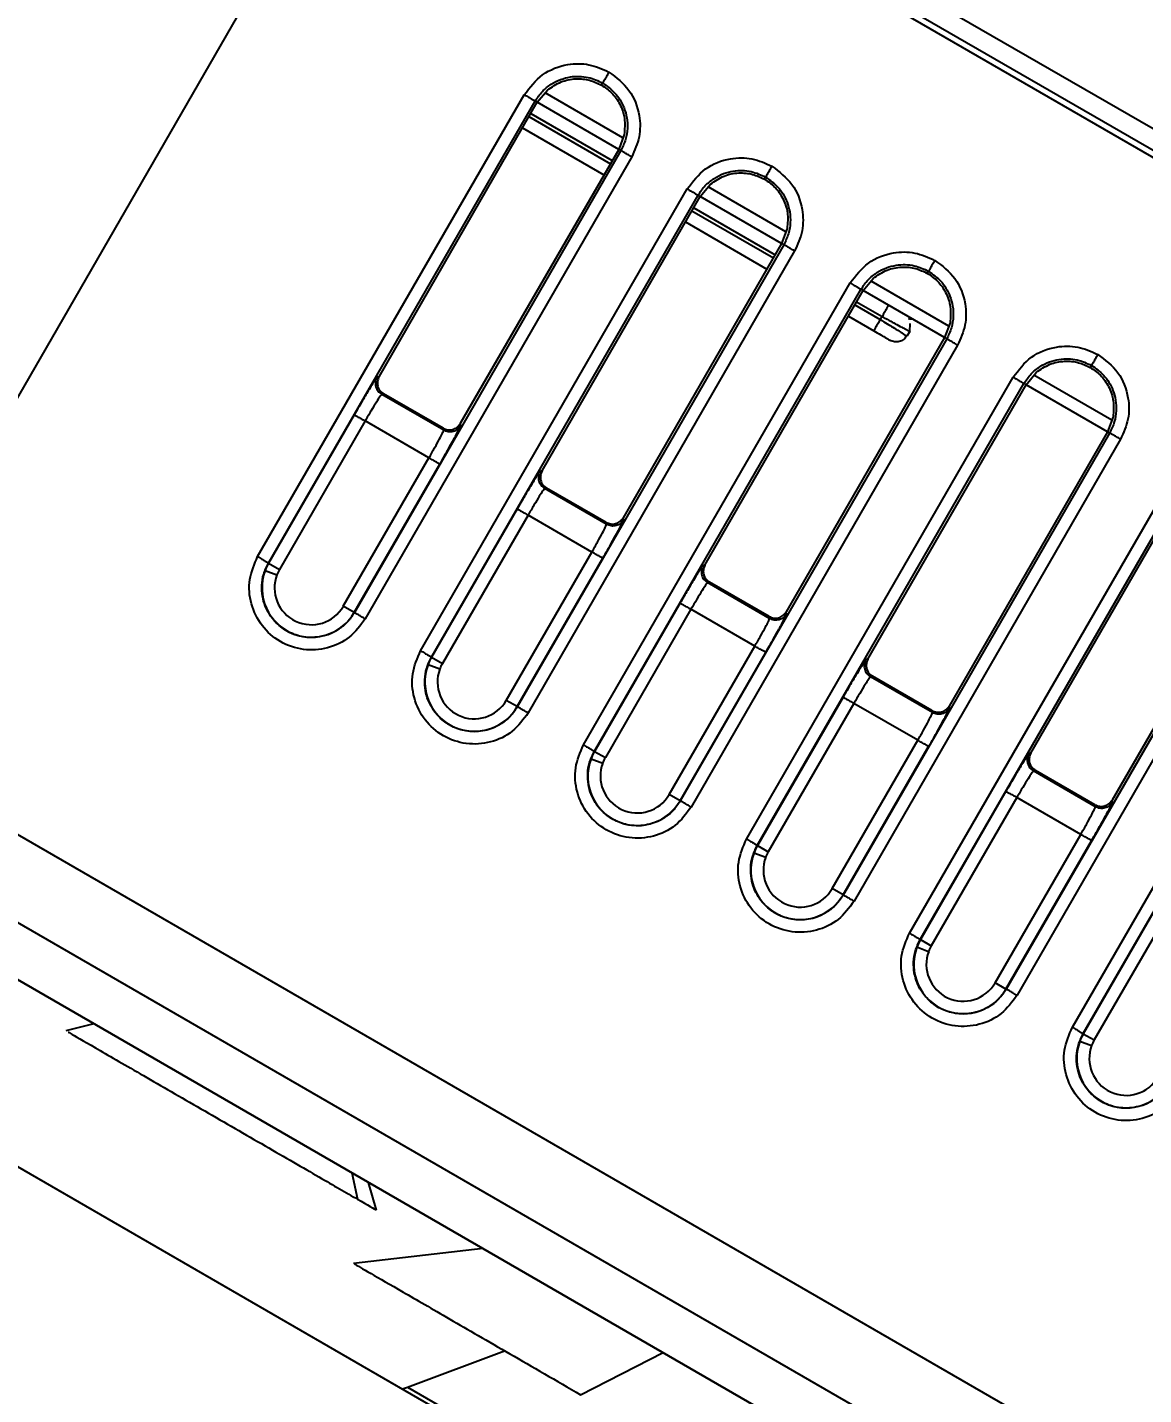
# Model space of a CAD drawing. Header units: millimetres. Extents: x 3916 to 10869, y 6515 to 11511.
# Drawn here: x 7013.88 to 7031.68, y 8816.11 to 8837.9 of the extents above; entities that cross this region are included whole.
import ezdxf

# ---------------------------------------------------------------- set-up
doc = ezdxf.new("R2010")
doc.units = ezdxf.units.MM
doc.header["$LTSCALE"] = 50
doc.header["$PDSIZE"] = -1
doc.linetypes.add('CENTERX2', pattern=[20.32, 12.7, -2.54, 2.54, -2.54])
doc.layers.add('CENTER_LINE', color=1, linetype='CENTERX2')
doc.layers.add('dim', color=4, linetype='Continuous', lineweight=18)
doc.styles.add('SLDTEXTSTYLE0', font='GULIM.TTC')
doc.dimstyles.new('ISO-25', dxfattribs={"dimtxt": 2.5, "dimasz": 2.5, "dimexe": 1.25, "dimexo": 0.625, "dimtad": 1, "dimtxsty": 'SLDTEXTSTYLE0', "dimcen": 2.5, "dimadec": 0, "dimazin": 0, "dimtfac": 1, "dimtmove": 0, "dimatfit": 3, "dimfxl": 0, "dimarcsym": 0})

# ---------------------------------------------------------------- blocks, each defined once
blk = doc.blocks.new('*D25')
at = {"layer": 'Defpoints', "color": 0}
for p in [(7076.309, 10374.327), (7037.279, 8872.803), (6982.133, 8777.288), (6894.787, 8441.677), (7076.309, 7240.741)]:
    blk.add_point(p, dxfattribs=at)
at = {"layer": 'dim', "color": 0, "lineweight": -2, "ltscale": 2}
blk.add_line((6975.883, 8766.463), (6798.441, 8459.124), dxfattribs=at)
blk.add_arc((7076.309, 8940.406), 530.736, 245.39976, 264.60024, dxfattribs=at)
at = {"layer": 'dim', "color": 0}
for points in [[(6859.194, 8465.247), (6851.55, 8450.437), (6810.941, 8480.775)], [(7025.972, 8403.701), (7026.757, 8420.349), (7076.309, 8409.669)]]:
    blk.add_solid(points, dxfattribs=at)
at = {"layer": 'dim', "color": 0, "insert": (6949.006, 8465.304), "char_height": 50, "attachment_point": 5, "rotation": 345, "style": 'SLDTEXTSTYLE0'}
blk.add_mtext('30%%d', dxfattribs=at)
blk = doc.blocks.new('*D27')
at = {"layer": 'Defpoints', "color": 0}
for p in [(6767.678, 9545.787), (7076.309, 9545.787), (7009.706, 8825.045)]:
    blk.add_point(p, dxfattribs=at)
at = {"layer": 'dim', "color": 0, "lineweight": -2, "ltscale": 2}
for p, q in [((7063.809, 9545.787), (6742.678, 9545.787)), ((6767.678, 8875.045), (6767.678, 9495.787)), ((6997.206, 8825.045), (6742.678, 8825.045))]:
    blk.add_line(p, q, dxfattribs=at)
at = {"layer": 'dim', "color": 0}
for points in [[(6776.012, 9495.787), (6759.345, 9495.787), (6767.678, 9545.787)], [(6759.345, 8875.045), (6776.012, 8875.045), (6767.678, 8825.045)]]:
    blk.add_solid(points, dxfattribs=at)
at = {"layer": 'dim', "color": 0, "insert": (6725.428, 9185.416), "char_height": 50, "attachment_point": 5, "rotation": 90, "style": 'SLDTEXTSTYLE0'}
blk.add_mtext('720,74', dxfattribs=at)
blk = doc.blocks.new('_Oblique')
at = {"color": 0, "linetype": 'ByBlock', "lineweight": -2}
blk.add_line((-0.5, -0.5), (0.5, 0.5), dxfattribs=at)
blk = doc.blocks.new('*D30')
at = {"layer": 'Defpoints', "color": 0}
for p in [(7009.706, 8825.045), (7076.309, 8670.617), (7009.706, 8645.617)]:
    blk.add_point(p, dxfattribs=at)
at = {"layer": 'dim', "color": 0, "lineweight": -2, "ltscale": 2}
for p, q in [((7009.706, 8812.545), (7009.706, 8620.617)), ((7076.309, 8658.117), (7076.309, 8620.617)), ((7009.706, 8645.617), (6743.86, 8645.617)), ((7076.309, 8645.617), (7009.706, 8645.617)), ((7059.706, 8645.617), (7109.706, 8645.617))]:
    blk.add_line(p, q, dxfattribs=at)
at = {"layer": 'dim', "color": 0, "lineweight": -2, "xscale": 50, "yscale": 50, "zscale": 50, "rotation": 180}
blk.add_blockref('_Oblique', (7009.706, 8645.617), dxfattribs=at)
at = {"layer": 'dim', "color": 0, "lineweight": -2, "xscale": 50, "yscale": 50, "zscale": 50}
blk.add_blockref('_Oblique', (7076.309, 8645.617), dxfattribs=at)
at = {"layer": 'dim', "color": 0, "insert": (6821.91, 8687.867), "char_height": 50, "attachment_point": 5, "style": 'SLDTEXTSTYLE0'}
blk.add_mtext('66,6', dxfattribs=at)
blk = doc.blocks.new('*D38')
at = {"layer": 'Defpoints', "color": 0}
for p in [(6978.468, 10706.054), (7076.309, 10374.327), (6982.133, 10314.286), (7037.279, 10218.771), (7076.309, 7240.741)]:
    blk.add_point(p, dxfattribs=at)
at = {"layer": 'dim', "color": 0, "lineweight": -2, "ltscale": 2}
for p, q in [((7076.309, 10386.827), (7076.309, 10739.614)), ((6975.883, 10325.111), (6782.087, 10660.777))]:
    blk.add_line(p, q, dxfattribs=at)
blk.add_arc((7076.309, 10151.168), 563.445, 95.08608, 114.91392, dxfattribs=at)
at = {"layer": 'dim', "color": 0}
for points in [[(7026.728, 10704.07), (7025.989, 10720.72), (7076.309, 10714.614)], [(6835.112, 10669.575), (6842.797, 10654.786), (6794.587, 10639.126)]]:
    blk.add_solid(points, dxfattribs=at)
at = {"layer": 'dim', "color": 0, "insert": (6920.417, 10732.965), "char_height": 50, "attachment_point": 5, "rotation": 15, "style": 'SLDTEXTSTYLE0'}
blk.add_mtext('30%%d', dxfattribs=at)

msp = doc.modelspace()

# ---------------------------------------------------------------- linework, layer by layer
at = {"color": 7, "linetype": 'Continuous', "lineweight": 25}
for p, q in [((6991.634, 8859.497), (7047.687, 8827.135)), ((7038.287, 8810.853), (6982.234, 8843.216)), ((7037.68, 8809.802), (6981.627, 8842.165)), ((7021.655, 8841.703), (7047.488, 8826.789)), ((7021.708, 8841.787), (7047.537, 8826.875)), ((7037.287, 8809.121), (6981.234, 8841.484)), ((7022.008, 8836.707), (7022.17, 8836.902)), ((7023.032, 8836.981), (7023.052, 8837.015)), ((7017.55, 8829.467), (7021.802, 8836.828)), ((7017.723, 8829.366), (7021.974, 8836.726)), ((7019.486, 8832.334), (7022.008, 8836.707)), ((7022.008, 8836.707), (7021.974, 8836.726)), ((7023.307, 8835.957), (7022.008, 8836.707)), ((7023.375, 8836.142), (7022.134, 8836.859)), ((7021.876, 8836.479), (7023.175, 8835.729)), ((7021.904, 8836.527), (7023.203, 8835.778)), ((7021.773, 8836.3), (7023.072, 8835.55)), ((7023.395, 8836.195), (7023.307, 8835.957)), ((7023.34, 8835.937), (7019.092, 8828.575)), ((7023.514, 8835.839), (7019.266, 8828.477)), ((7023.307, 8835.957), (7020.781, 8831.587)), ((7023.34, 8835.937), (7023.307, 8835.957)), ((7024.606, 8835.207), (7024.768, 8835.402)), ((7025.63, 8835.481), (7025.65, 8835.515)), ((7020.148, 8827.967), (7024.4, 8835.328)), ((7020.321, 8827.866), (7024.572, 8835.226)), ((7022.084, 8830.834), (7024.606, 8835.207)), ((7024.606, 8835.207), (7024.572, 8835.226)), ((7025.905, 8834.457), (7024.606, 8835.207)), ((7025.973, 8834.642), (7024.732, 8835.359)), ((7024.475, 8834.979), (7025.773, 8834.229)), ((7024.503, 8835.027), (7025.801, 8834.278)), ((7024.371, 8834.8), (7025.67, 8834.05)), ((7025.993, 8834.695), (7025.905, 8834.457)), ((7025.938, 8834.437), (7021.69, 8827.075)), ((7026.112, 8834.339), (7021.864, 8826.977)), ((7025.905, 8834.457), (7023.379, 8830.087)), ((7025.938, 8834.437), (7025.905, 8834.457)), ((7027.204, 8833.707), (7027.366, 8833.902)), ((7028.571, 8833.142), (7027.33, 8833.859)), ((7028.229, 8833.981), (7028.248, 8834.015)), ((7022.746, 8826.467), (7026.998, 8833.828)), ((7022.919, 8826.366), (7027.17, 8833.726)), ((7024.682, 8829.334), (7027.204, 8833.707)), ((7027.204, 8833.707), (7027.17, 8833.726)), ((7028.503, 8832.957), (7027.204, 8833.707)), ((7027.073, 8833.479), (7027.477, 8833.246)), ((7027.101, 8833.527), (7027.507, 8833.293)), ((7026.969, 8833.3), (7027.373, 8833.066)), ((7027.507, 8833.293), (7027.477, 8833.246)), ((7028.591, 8833.195), (7028.503, 8832.957)), ((7027.876, 8832.948), (7027.894, 8832.986)), ((7027.888, 8832.99), (7027.902, 8832.98)), ((7027.951, 8833.056), (7027.902, 8832.98)), ((7027.951, 8833.056), (7027.956, 8833.182)), ((7028.537, 8832.937), (7024.288, 8825.575)), ((7028.711, 8832.839), (7024.462, 8825.477)), ((7028.503, 8832.957), (7025.977, 8828.587)), ((7028.537, 8832.937), (7028.503, 8832.957)), ((7019.486, 8832.334), (7019.455, 8832.326)), ((7025.344, 8824.967), (7029.596, 8832.328)), ((7029.802, 8832.207), (7029.964, 8832.402)), ((7031.169, 8831.642), (7029.928, 8832.359)), ((7030.827, 8832.481), (7030.846, 8832.515)), ((7025.517, 8824.866), (7029.768, 8832.226)), ((7027.28, 8827.834), (7029.802, 8832.207)), ((7029.802, 8832.207), (7029.768, 8832.226)), ((7031.101, 8831.457), (7029.802, 8832.207)), ((7019.559, 8832.061), (7019.529, 8832.053)), ((7020.516, 8831.483), (7019.529, 8832.053)), ((7020.508, 8831.514), (7019.559, 8832.061)), ((7019.09, 8831.729), (7017.725, 8829.364)), ((7031.189, 8831.695), (7031.101, 8831.457)), ((7019.263, 8831.629), (7017.898, 8829.265)), ((7020.282, 8831.041), (7019.263, 8831.629)), ((7020.516, 8831.483), (7020.508, 8831.514)), ((7020.789, 8831.556), (7020.781, 8831.587)), ((7031.101, 8831.457), (7028.575, 8827.087)), ((7031.135, 8831.437), (7031.101, 8831.457)), ((7031.135, 8831.437), (7026.886, 8824.075)), ((7031.309, 8831.339), (7027.06, 8823.977)), ((7018.916, 8828.677), (7020.282, 8831.041)), ((7019.09, 8828.577), (7020.455, 8830.941)), ((7022.084, 8830.834), (7022.054, 8830.826)), ((7027.943, 8823.467), (7032.194, 8830.828)), ((7028.115, 8823.366), (7032.366, 8830.726)), ((7029.878, 8826.334), (7032.4, 8830.707)), ((7022.157, 8830.561), (7022.127, 8830.553)), ((7023.114, 8829.983), (7022.127, 8830.553)), ((7023.106, 8830.014), (7022.157, 8830.561)), ((7021.688, 8830.229), (7020.323, 8827.864)), ((7021.861, 8830.129), (7020.496, 8827.765)), ((7022.88, 8829.541), (7021.861, 8830.129)), ((7023.114, 8829.983), (7023.106, 8830.014)), ((7023.387, 8830.056), (7023.379, 8830.087)), ((7033.733, 8829.937), (7029.484, 8822.575)), ((7033.699, 8829.957), (7031.173, 8825.587)), ((7033.907, 8829.839), (7029.658, 8822.477)), ((7021.515, 8827.177), (7022.88, 8829.541)), ((7017.725, 8829.364), (7017.723, 8829.366)), ((7017.725, 8829.364), (7017.898, 8829.265)), ((7021.688, 8827.077), (7023.053, 8829.441)), ((7024.682, 8829.334), (7024.652, 8829.326)), ((7030.541, 8821.967), (7034.792, 8829.328)), ((7017.67, 8829.248), (7017.857, 8829.177)), ((7024.756, 8829.061), (7024.725, 8829.053)), ((7025.712, 8828.483), (7024.725, 8829.053)), ((7025.704, 8828.514), (7024.756, 8829.061)), ((7030.713, 8821.866), (7034.965, 8829.226)), ((7019.09, 8828.577), (7018.916, 8828.677)), ((7024.286, 8828.729), (7022.921, 8826.364)), ((7024.459, 8828.629), (7023.094, 8826.265)), ((7025.478, 8828.041), (7024.459, 8828.629)), ((7019.09, 8828.577), (7019.092, 8828.575)), ((7025.712, 8828.483), (7025.704, 8828.514)), ((7025.985, 8828.556), (7025.977, 8828.587)), ((7024.113, 8825.677), (7025.478, 8828.041)), ((7020.268, 8827.748), (7020.455, 8827.677)), ((7020.323, 8827.864), (7020.321, 8827.866)), ((7020.323, 8827.864), (7020.496, 8827.765)), ((7024.286, 8825.577), (7025.651, 8827.941)), ((7027.28, 8827.834), (7027.25, 8827.826)), ((7027.354, 8827.561), (7027.323, 8827.553)), ((7028.31, 8826.983), (7027.323, 8827.553)), ((7028.302, 8827.014), (7027.354, 8827.561)), ((7021.688, 8827.077), (7021.515, 8827.177)), ((7026.884, 8827.229), (7025.519, 8824.864)), ((7027.057, 8827.129), (7025.692, 8824.765)), ((7028.076, 8826.541), (7027.057, 8827.129)), ((7021.688, 8827.077), (7021.69, 8827.075)), ((7028.31, 8826.983), (7028.302, 8827.014)), ((7028.583, 8827.056), (7028.575, 8827.087)), ((7026.711, 8824.177), (7028.076, 8826.541)), ((7026.884, 8824.077), (7028.249, 8826.441)), ((7022.866, 8826.248), (7023.053, 8826.177)), ((7022.921, 8826.364), (7022.919, 8826.366)), ((7022.921, 8826.364), (7023.094, 8826.265)), ((7029.878, 8826.334), (7029.848, 8826.326)), ((7029.952, 8826.061), (7029.921, 8826.053)), ((7030.908, 8825.483), (7029.921, 8826.053)), ((7030.9, 8825.514), (7029.952, 8826.061)), ((7024.286, 8825.577), (7024.113, 8825.677)), ((7024.286, 8825.577), (7024.288, 8825.575)), ((7029.482, 8825.729), (7028.117, 8823.364)), ((7029.656, 8825.629), (7028.29, 8823.265)), ((7030.674, 8825.041), (7029.656, 8825.629)), ((7031.181, 8825.556), (7031.173, 8825.587)), ((7030.908, 8825.483), (7030.9, 8825.514)), ((7029.309, 8822.677), (7030.674, 8825.041)), ((7029.482, 8822.577), (7030.847, 8824.941)), ((7025.464, 8824.748), (7025.651, 8824.677)), ((7025.519, 8824.864), (7025.517, 8824.866)), ((7025.519, 8824.864), (7025.692, 8824.765)), ((7026.884, 8824.077), (7026.711, 8824.177)), ((7026.884, 8824.077), (7026.886, 8824.075)), ((7032.08, 8824.229), (7030.715, 8821.864)), ((7032.254, 8824.129), (7030.889, 8821.765)), ((7028.062, 8823.248), (7028.249, 8823.177)), ((7028.117, 8823.364), (7028.115, 8823.366)), ((7028.117, 8823.364), (7028.29, 8823.265)), ((7029.482, 8822.577), (7029.309, 8822.677)), ((7029.482, 8822.577), (7029.484, 8822.575)), ((7014.94, 8822.023), (7014.493, 8821.912)), ((7030.715, 8821.864), (7030.713, 8821.866)), ((7030.715, 8821.864), (7030.889, 8821.765)), ((7030.66, 8821.748), (7030.847, 8821.677)), ((7019.052, 8819.649), (7019.144, 8819.227)), ((7019.447, 8819.052), (7019.32, 8819.494)), ((7021.144, 8818.441), (7019.076, 8818.206)), ((7019.937, 8816.234), (7021.488, 8816.813)), ((7022.7, 8816.113), (7024.014, 8816.785)), ((7019.857, 8816.204), (7019.937, 8816.234)), ((7019.937, 8816.234), (7030.861, 8809.927))]:
    msp.add_line(p, q, dxfattribs=at)
msp.add_line((6985.216, 8836.204), (7030.875, 8809.843))
for centre, radius, start, end in [((7018.407, 8828.971), 0.788, 150, 159.4177), ((7018.407, 8828.971), 0.788, 159.4177, 249.3434), ((7018.407, 8828.971), 0.588, 159.4177, 330), ((7018.407, 8828.971), 0.588, 150, 159.4177), ((7018.407, 8828.971), 0.788, 249.3434, 330), ((7021.005, 8827.471), 0.788, 159.4177, 249.3434), ((7021.005, 8827.471), 0.788, 150, 159.4177), ((7021.005, 8827.471), 0.588, 150, 159.4177), ((7021.005, 8827.471), 0.588, 159.4177, 330), ((7021.005, 8827.471), 0.788, 249.3434, 330), ((7023.603, 8825.971), 0.788, 159.4177, 249.3434), ((7023.603, 8825.971), 0.788, 150, 159.4177), ((7023.603, 8825.971), 0.588, 150, 159.4177), ((7023.603, 8825.971), 0.588, 159.4177, 330), ((7023.603, 8825.971), 0.788, 249.3434, 330), ((7026.202, 8824.471), 0.788, 159.4177, 249.3434), ((7026.202, 8824.471), 0.788, 150, 159.4177), ((7026.202, 8824.471), 0.588, 150, 159.4177), ((7026.202, 8824.471), 0.588, 159.4177, 330), ((7026.202, 8824.471), 0.788, 249.3434, 330), ((7028.8, 8822.971), 0.788, 159.4177, 249.3434), ((7028.8, 8822.971), 0.788, 150, 159.4177), ((7028.8, 8822.971), 0.588, 159.4177, 330), ((7028.8, 8822.971), 0.588, 150, 159.4177), ((7028.8, 8822.971), 0.788, 249.3434, 330), ((7031.398, 8821.471), 0.788, 150, 159.4177), ((7031.398, 8821.471), 0.788, 159.4177, 249.3434), ((7031.398, 8821.471), 0.588, 159.4177, 330), ((7031.398, 8821.471), 0.588, 150, 159.4177), ((7031.398, 8821.471), 0.788, 249.3434, 330)]:
    msp.add_arc(centre, radius, start, end, dxfattribs=at)
for points, knots in [([(7021.802, 8836.828), (7021.891, 8836.944), (7022.068, 8837.176), (7022.46, 8837.325), (7022.839, 8837.33), (7023.048, 8837.236), (7023.152, 8837.189)], [0, 0, 0, 0, 0.279632, 0.559248, 0.779623, 1, 1, 1, 1]), ([(7021.974, 8836.726), (7022.01, 8836.779), (7022.08, 8836.883), (7022.223, 8836.997), (7022.376, 8837.075), (7022.576, 8837.127), (7022.814, 8837.124), (7022.977, 8837.049), (7023.052, 8837.015)], [0, 0, 0, 0, 0.15501, 0.30151, 0.439495, 0.568963, 0.801355, 1, 1, 1, 1]), ([(7023.152, 8837.189), (7023.138, 8837.164), (7023.109, 8837.114), (7023.076, 8837.057), (7023.056, 8837.022), (7023.053, 8837.017), (7023.052, 8837.015)], [0, 0, 0, 0, 0.279615, 0.559262, 0.77963, 1, 1, 1, 1]), ([(7023.152, 8837.189), (7023.269, 8837.101), (7023.501, 8836.923), (7023.65, 8836.532), (7023.655, 8836.152), (7023.561, 8835.943), (7023.514, 8835.839)], [0, 0, 0, 0, 0.279628, 0.559243, 0.779619, 1, 1, 1, 1]), ([(7022.17, 8836.902), (7022.24, 8836.951), (7022.377, 8837.046), (7022.617, 8837.091), (7022.841, 8837.072), (7022.97, 8837.011), (7023.032, 8836.981)], [0, 0, 0, 0, 0.277723, 0.536992, 0.777764, 1, 1, 1, 1]), ([(7023.032, 8836.981), (7023.089, 8836.943), (7023.207, 8836.862), (7023.335, 8836.677), (7023.416, 8836.446), (7023.402, 8836.28), (7023.395, 8836.195)], [0, 0, 0, 0, 0.222236, 0.463008, 0.722277, 1, 1, 1, 1]), ([(7023.052, 8837.015), (7023.119, 8836.967), (7023.265, 8836.864), (7023.386, 8836.659), (7023.442, 8836.46), (7023.451, 8836.288), (7023.423, 8836.107), (7023.368, 8835.995), (7023.34, 8835.937)], [0, 0, 0, 0, 0.198645, 0.431036, 0.560504, 0.69849, 0.84499, 1, 1, 1, 1]), ([(7024.4, 8835.328), (7024.489, 8835.444), (7024.666, 8835.676), (7025.058, 8835.825), (7025.437, 8835.83), (7025.646, 8835.736), (7025.75, 8835.689)], [0, 0, 0, 0, 0.2796323, 0.5592477, 0.7796225, 1, 1, 1, 1]), ([(7024.572, 8835.226), (7024.608, 8835.279), (7024.678, 8835.383), (7024.821, 8835.497), (7024.974, 8835.575), (7025.174, 8835.627), (7025.413, 8835.624), (7025.575, 8835.549), (7025.65, 8835.515)], [0, 0, 0, 0, 0.15501, 0.30151, 0.439495, 0.568963, 0.801355, 1, 1, 1, 1]), ([(7024.768, 8835.402), (7024.839, 8835.451), (7024.975, 8835.546), (7025.215, 8835.591), (7025.439, 8835.572), (7025.569, 8835.511), (7025.63, 8835.481)], [0, 0, 0, 0, 0.277723, 0.536992, 0.777764, 1, 1, 1, 1]), ([(7025.75, 8835.689), (7025.736, 8835.664), (7025.707, 8835.614), (7025.674, 8835.557), (7025.654, 8835.522), (7025.651, 8835.517), (7025.65, 8835.515)], [0, 0, 0, 0, 0.279615, 0.559262, 0.77963, 1, 1, 1, 1]), ([(7025.75, 8835.689), (7025.867, 8835.601), (7026.099, 8835.423), (7026.248, 8835.032), (7026.254, 8834.652), (7026.16, 8834.443), (7026.112, 8834.339)], [0, 0, 0, 0, 0.279628, 0.559243, 0.779619, 1, 1, 1, 1]), ([(7025.63, 8835.481), (7025.687, 8835.443), (7025.805, 8835.362), (7025.934, 8835.177), (7026.014, 8834.946), (7026, 8834.78), (7025.993, 8834.695)], [0, 0, 0, 0, 0.222236, 0.463008, 0.722277, 1, 1, 1, 1]), ([(7025.65, 8835.515), (7025.717, 8835.467), (7025.863, 8835.364), (7025.984, 8835.159), (7026.04, 8834.96), (7026.049, 8834.788), (7026.021, 8834.607), (7025.967, 8834.495), (7025.938, 8834.437)], [0, 0, 0, 0, 0.198645, 0.431036, 0.560504, 0.69849, 0.84499, 1, 1, 1, 1]), ([(7026.998, 8833.828), (7027.087, 8833.944), (7027.264, 8834.176), (7027.656, 8834.325), (7028.035, 8834.33), (7028.244, 8834.236), (7028.349, 8834.189)], [0, 0, 0, 0, 0.279633, 0.559248, 0.779623, 1, 1, 1, 1]), ([(7027.17, 8833.726), (7027.206, 8833.779), (7027.276, 8833.883), (7027.419, 8833.997), (7027.572, 8834.075), (7027.772, 8834.127), (7028.011, 8834.124), (7028.173, 8834.049), (7028.248, 8834.015)], [0, 0, 0, 0, 0.15501, 0.30151, 0.439496, 0.568963, 0.801355, 1, 1, 1, 1]), ([(7027.366, 8833.902), (7027.437, 8833.951), (7027.573, 8834.046), (7027.813, 8834.091), (7028.038, 8834.072), (7028.167, 8834.011), (7028.229, 8833.981)], [0, 0, 0, 0, 0.277723, 0.536992, 0.777764, 1, 1, 1, 1]), ([(7028.349, 8834.189), (7028.334, 8834.164), (7028.305, 8834.114), (7028.272, 8834.057), (7028.252, 8834.022), (7028.249, 8834.017), (7028.248, 8834.015)], [0, 0, 0, 0, 0.279615, 0.559262, 0.77963, 1, 1, 1, 1]), ([(7028.349, 8834.189), (7028.465, 8834.101), (7028.697, 8833.923), (7028.847, 8833.532), (7028.852, 8833.152), (7028.758, 8832.943), (7028.711, 8832.839)], [0, 0, 0, 0, 0.2796281, 0.5592426, 0.779619, 1, 1, 1, 1]), ([(7028.229, 8833.981), (7028.285, 8833.943), (7028.403, 8833.862), (7028.532, 8833.677), (7028.612, 8833.446), (7028.598, 8833.28), (7028.591, 8833.195)], [0, 0, 0, 0, 0.222236, 0.4630079, 0.7222771, 1, 1, 1, 1]), ([(7028.248, 8834.015), (7028.315, 8833.967), (7028.461, 8833.864), (7028.583, 8833.659), (7028.638, 8833.46), (7028.647, 8833.288), (7028.619, 8833.107), (7028.565, 8832.995), (7028.537, 8832.937)], [0, 0, 0, 0, 0.1986445, 0.4310362, 0.5605039, 0.6984897, 0.8449898, 1, 1, 1, 1]), ([(7027.477, 8833.246), (7027.514, 8833.223), (7027.585, 8833.18), (7027.689, 8833.116), (7027.776, 8833.062), (7027.839, 8833.023), (7027.88, 8832.996), (7027.886, 8832.992), (7027.888, 8832.99)], [0, 0, 0, 0, 0.18947, 0.354818, 0.566897, 0.729926, 0.87888, 1, 1, 1, 1]), ([(7027.507, 8833.293), (7027.522, 8833.285), (7027.56, 8833.264), (7027.631, 8833.225), (7027.726, 8833.174), (7027.816, 8833.125), (7027.883, 8833.09), (7027.937, 8833.062), (7027.946, 8833.059), (7027.951, 8833.056)], [0, 0, 0, 0, 0.0623, 0.166544, 0.312619, 0.500368, 0.644199, 0.775564, 1, 1, 1, 1]), ([(7027.991, 8833.253), (7027.985, 8833.252), (7027.965, 8833.25), (7027.944, 8833.254), (7027.929, 8833.257)], [0, 0, 0, 0, 0.286964, 1, 1, 1, 1]), ([(7027.373, 8833.066), (7027.412, 8833.044), (7027.488, 8833), (7027.574, 8832.951), (7027.625, 8832.921), (7027.631, 8832.918), (7027.634, 8832.916)], [0, 0, 0, 0, 0.279647, 0.559346, 0.779711, 1, 1, 1, 1]), ([(7027.874, 8832.951), (7027.866, 8832.942), (7027.842, 8832.914), (7027.781, 8832.891), (7027.704, 8832.885), (7027.657, 8832.906), (7027.634, 8832.916)], [0, 0, 0, 0, 0.133455, 0.422303, 0.711152, 1, 1, 1, 1]), ([(7029.596, 8832.328), (7029.685, 8832.444), (7029.862, 8832.676), (7030.254, 8832.825), (7030.633, 8832.83), (7030.842, 8832.736), (7030.947, 8832.689)], [0, 0, 0, 0, 0.279633, 0.559248, 0.779623, 1, 1, 1, 1]), ([(7029.768, 8832.226), (7029.804, 8832.279), (7029.874, 8832.383), (7030.017, 8832.497), (7030.17, 8832.575), (7030.37, 8832.627), (7030.609, 8832.624), (7030.771, 8832.549), (7030.846, 8832.515)], [0, 0, 0, 0, 0.15501, 0.30151, 0.439496, 0.568963, 0.801355, 1, 1, 1, 1]), ([(7029.964, 8832.402), (7030.035, 8832.451), (7030.171, 8832.546), (7030.411, 8832.591), (7030.636, 8832.572), (7030.765, 8832.511), (7030.827, 8832.481)], [0, 0, 0, 0, 0.277723, 0.536992, 0.777764, 1, 1, 1, 1]), ([(7030.947, 8832.689), (7030.932, 8832.664), (7030.903, 8832.614), (7030.87, 8832.557), (7030.85, 8832.522), (7030.847, 8832.517), (7030.846, 8832.515)], [0, 0, 0, 0, 0.279615, 0.559262, 0.77963, 1, 1, 1, 1]), ([(7030.947, 8832.689), (7031.063, 8832.601), (7031.296, 8832.423), (7031.445, 8832.032), (7031.45, 8831.652), (7031.356, 8831.443), (7031.309, 8831.339)], [0, 0, 0, 0, 0.279628, 0.559243, 0.779619, 1, 1, 1, 1]), ([(7019.455, 8832.326), (7019.445, 8832.314), (7019.425, 8832.29), (7019.327, 8832.13), (7019.21, 8831.935), (7019.13, 8831.797), (7019.09, 8831.729)], [0, 0, 0, 0, 0.280479, 0.559642, 0.779739, 1, 1, 1, 1]), ([(7019.486, 8832.334), (7019.476, 8832.31), (7019.455, 8832.261), (7019.462, 8832.181), (7019.496, 8832.108), (7019.538, 8832.077), (7019.559, 8832.061)], [0, 0, 0, 0, 0.250995, 0.500158, 0.751744, 1, 1, 1, 1]), ([(7030.827, 8832.481), (7030.883, 8832.443), (7031.001, 8832.362), (7031.13, 8832.177), (7031.21, 8831.946), (7031.196, 8831.78), (7031.189, 8831.695)], [0, 0, 0, 0, 0.222236, 0.4630079, 0.7222771, 1, 1, 1, 1]), ([(7030.846, 8832.515), (7030.913, 8832.467), (7031.059, 8832.364), (7031.181, 8832.159), (7031.236, 8831.96), (7031.245, 8831.788), (7031.217, 8831.607), (7031.163, 8831.495), (7031.135, 8831.437)], [0, 0, 0, 0, 0.198645, 0.431036, 0.560504, 0.69849, 0.84499, 1, 1, 1, 1]), ([(7019.529, 8832.053), (7019.526, 8832.05), (7019.52, 8832.046), (7019.492, 8832.007), (7019.442, 8831.929), (7019.36, 8831.794), (7019.295, 8831.683), (7019.263, 8831.629)], [0, 0, 0, 0, 0.152536, 0.286985, 0.500797, 0.757323, 1, 1, 1, 1]), ([(7020.282, 8831.041), (7020.313, 8831.095), (7020.376, 8831.207), (7020.452, 8831.346), (7020.494, 8831.428), (7020.514, 8831.472), (7020.515, 8831.479), (7020.516, 8831.483)], [0, 0, 0, 0, 0.242656, 0.499203, 0.712981, 0.847438, 1, 1, 1, 1]), ([(7020.455, 8830.941), (7020.505, 8831.029), (7020.605, 8831.204), (7020.715, 8831.404), (7020.779, 8831.527), (7020.786, 8831.546), (7020.789, 8831.556)], [0, 0, 0, 0, 0.280483, 0.559648, 0.779743, 1, 1, 1, 1]), ([(7020.508, 8831.514), (7020.532, 8831.503), (7020.58, 8831.482), (7020.66, 8831.489), (7020.734, 8831.523), (7020.765, 8831.565), (7020.781, 8831.587)], [0, 0, 0, 0, 0.248257, 0.499844, 0.749006, 1, 1, 1, 1]), ([(7022.054, 8830.826), (7022.043, 8830.814), (7022.023, 8830.79), (7021.925, 8830.63), (7021.808, 8830.435), (7021.728, 8830.297), (7021.688, 8830.229)], [0, 0, 0, 0, 0.280479, 0.559642, 0.779739, 1, 1, 1, 1]), ([(7022.084, 8830.834), (7022.074, 8830.81), (7022.053, 8830.761), (7022.06, 8830.681), (7022.094, 8830.608), (7022.136, 8830.577), (7022.157, 8830.561)], [0, 0, 0, 0, 0.250995, 0.500158, 0.751744, 1, 1, 1, 1]), ([(7022.127, 8830.553), (7022.124, 8830.55), (7022.118, 8830.546), (7022.09, 8830.507), (7022.04, 8830.429), (7021.958, 8830.294), (7021.893, 8830.183), (7021.861, 8830.129)], [0, 0, 0, 0, 0.152536, 0.286985, 0.500797, 0.757323, 1, 1, 1, 1]), ([(7022.88, 8829.541), (7022.911, 8829.595), (7022.974, 8829.707), (7023.05, 8829.846), (7023.092, 8829.928), (7023.112, 8829.972), (7023.113, 8829.979), (7023.114, 8829.983)], [0, 0, 0, 0, 0.242656, 0.499203, 0.712981, 0.847438, 1, 1, 1, 1]), ([(7023.053, 8829.441), (7023.103, 8829.529), (7023.204, 8829.704), (7023.313, 8829.904), (7023.378, 8830.027), (7023.384, 8830.046), (7023.387, 8830.056)], [0, 0, 0, 0, 0.280483, 0.559648, 0.779743, 1, 1, 1, 1]), ([(7023.106, 8830.014), (7023.13, 8830.003), (7023.178, 8829.982), (7023.258, 8829.989), (7023.332, 8830.023), (7023.363, 8830.065), (7023.379, 8830.087)], [0, 0, 0, 0, 0.248257, 0.499844, 0.749006, 1, 1, 1, 1]), ([(7019.266, 8828.477), (7019.188, 8828.372), (7019.033, 8828.162), (7018.67, 8827.991), (7018.276, 8827.964), (7017.9, 8828.092), (7017.601, 8828.353), (7017.428, 8828.708), (7017.394, 8829.108), (7017.498, 8829.348), (7017.55, 8829.467)], [0, 0, 0, 0, 0.125054, 0.2500451, 0.3750387, 0.5000328, 0.625026, 0.7500177, 0.8750088, 1, 1, 1, 1]), ([(7019.092, 8828.575), (7019.056, 8828.522), (7018.987, 8828.419), (7018.844, 8828.304), (7018.692, 8828.227), (7018.493, 8828.174), (7018.259, 8828.178), (7018.013, 8828.27), (7017.805, 8828.434), (7017.678, 8828.638), (7017.621, 8828.839), (7017.611, 8829.012), (7017.639, 8829.195), (7017.694, 8829.308), (7017.723, 8829.366)], [0, 0, 0, 0, 0.077175, 0.150034, 0.218572, 0.282785, 0.397749, 0.495555, 0.596373, 0.71381, 0.779074, 0.84853, 0.922174, 1, 1, 1, 1]), ([(7024.652, 8829.326), (7024.642, 8829.314), (7024.621, 8829.29), (7024.523, 8829.13), (7024.406, 8828.935), (7024.326, 8828.797), (7024.286, 8828.729)], [0, 0, 0, 0, 0.280479, 0.559642, 0.779739, 1, 1, 1, 1]), ([(7024.682, 8829.334), (7024.672, 8829.31), (7024.651, 8829.261), (7024.658, 8829.181), (7024.692, 8829.108), (7024.734, 8829.077), (7024.756, 8829.061)], [0, 0, 0, 0, 0.250995, 0.500158, 0.751744, 1, 1, 1, 1]), ([(7024.725, 8829.053), (7024.722, 8829.05), (7024.716, 8829.046), (7024.688, 8829.007), (7024.638, 8828.929), (7024.556, 8828.794), (7024.491, 8828.683), (7024.459, 8828.629)], [0, 0, 0, 0, 0.1531174, 0.2877628, 0.5008178, 0.7570676, 1, 1, 1, 1]), ([(7025.478, 8828.041), (7025.509, 8828.095), (7025.573, 8828.207), (7025.648, 8828.345), (7025.69, 8828.428), (7025.71, 8828.472), (7025.712, 8828.479), (7025.712, 8828.483)], [0, 0, 0, 0, 0.2429135, 0.4991867, 0.7122062, 0.8468588, 1, 1, 1, 1]), ([(7025.651, 8827.941), (7025.701, 8828.029), (7025.802, 8828.204), (7025.912, 8828.404), (7025.976, 8828.527), (7025.982, 8828.546), (7025.985, 8828.556)], [0, 0, 0, 0, 0.280483, 0.559648, 0.779743, 1, 1, 1, 1]), ([(7025.704, 8828.514), (7025.728, 8828.503), (7025.776, 8828.482), (7025.857, 8828.489), (7025.93, 8828.523), (7025.961, 8828.565), (7025.977, 8828.587)], [0, 0, 0, 0, 0.248257, 0.499844, 0.749006, 1, 1, 1, 1]), ([(7021.864, 8826.977), (7021.786, 8826.872), (7021.631, 8826.662), (7021.268, 8826.491), (7020.874, 8826.464), (7020.498, 8826.592), (7020.199, 8826.853), (7020.026, 8827.208), (7019.992, 8827.608), (7020.096, 8827.848), (7020.148, 8827.967)], [0, 0, 0, 0, 0.125054, 0.250045, 0.375039, 0.500033, 0.625026, 0.750018, 0.875009, 1, 1, 1, 1]), ([(7021.69, 8827.075), (7021.654, 8827.022), (7021.585, 8826.919), (7021.442, 8826.804), (7021.29, 8826.727), (7021.092, 8826.674), (7020.857, 8826.678), (7020.611, 8826.77), (7020.403, 8826.934), (7020.276, 8827.138), (7020.219, 8827.339), (7020.209, 8827.512), (7020.237, 8827.695), (7020.292, 8827.808), (7020.321, 8827.866)], [0, 0, 0, 0, 0.077175, 0.150034, 0.218572, 0.282785, 0.397749, 0.495555, 0.596373, 0.71381, 0.779074, 0.84853, 0.922174, 1, 1, 1, 1]), ([(7027.25, 8827.826), (7027.24, 8827.814), (7027.22, 8827.79), (7027.121, 8827.63), (7027.004, 8827.435), (7026.924, 8827.297), (7026.884, 8827.229)], [0, 0, 0, 0, 0.280479, 0.559642, 0.779739, 1, 1, 1, 1]), ([(7027.28, 8827.834), (7027.27, 8827.81), (7027.249, 8827.761), (7027.256, 8827.681), (7027.29, 8827.608), (7027.333, 8827.577), (7027.354, 8827.561)], [0, 0, 0, 0, 0.250995, 0.500158, 0.751744, 1, 1, 1, 1]), ([(7027.323, 8827.553), (7027.32, 8827.55), (7027.314, 8827.546), (7027.286, 8827.507), (7027.236, 8827.429), (7027.154, 8827.294), (7027.089, 8827.183), (7027.057, 8827.129)], [0, 0, 0, 0, 0.1525361, 0.2869848, 0.5007968, 0.7573235, 1, 1, 1, 1]), ([(7028.076, 8826.541), (7028.107, 8826.595), (7028.171, 8826.707), (7028.246, 8826.846), (7028.288, 8826.928), (7028.308, 8826.972), (7028.31, 8826.979), (7028.31, 8826.983)], [0, 0, 0, 0, 0.242656, 0.499203, 0.712981, 0.847438, 1, 1, 1, 1]), ([(7028.249, 8826.441), (7028.299, 8826.529), (7028.4, 8826.704), (7028.51, 8826.904), (7028.574, 8827.027), (7028.58, 8827.046), (7028.583, 8827.056)], [0, 0, 0, 0, 0.280483, 0.559648, 0.779743, 1, 1, 1, 1]), ([(7028.302, 8827.014), (7028.326, 8827.003), (7028.374, 8826.982), (7028.455, 8826.989), (7028.528, 8827.023), (7028.559, 8827.065), (7028.575, 8827.087)], [0, 0, 0, 0, 0.248257, 0.499844, 0.749006, 1, 1, 1, 1]), ([(7024.462, 8825.477), (7024.384, 8825.372), (7024.229, 8825.162), (7023.866, 8824.991), (7023.472, 8824.964), (7023.096, 8825.092), (7022.797, 8825.353), (7022.624, 8825.708), (7022.591, 8826.108), (7022.694, 8826.348), (7022.746, 8826.467)], [0, 0, 0, 0, 0.125054, 0.250045, 0.375039, 0.500033, 0.625026, 0.750018, 0.875009, 1, 1, 1, 1]), ([(7024.288, 8825.575), (7024.252, 8825.522), (7024.183, 8825.419), (7024.041, 8825.304), (7023.888, 8825.227), (7023.69, 8825.174), (7023.455, 8825.178), (7023.209, 8825.27), (7023.001, 8825.434), (7022.874, 8825.638), (7022.817, 8825.839), (7022.807, 8826.012), (7022.835, 8826.195), (7022.89, 8826.308), (7022.919, 8826.366)], [0, 0, 0, 0, 0.077175, 0.150034, 0.218572, 0.282785, 0.397749, 0.495555, 0.596373, 0.71381, 0.779074, 0.84853, 0.922174, 1, 1, 1, 1]), ([(7029.848, 8826.326), (7029.838, 8826.314), (7029.818, 8826.29), (7029.719, 8826.13), (7029.602, 8825.935), (7029.522, 8825.797), (7029.482, 8825.729)], [0, 0, 0, 0, 0.280479, 0.559642, 0.779739, 1, 1, 1, 1]), ([(7029.878, 8826.334), (7029.868, 8826.31), (7029.847, 8826.261), (7029.854, 8826.181), (7029.888, 8826.108), (7029.931, 8826.077), (7029.952, 8826.061)], [0, 0, 0, 0, 0.250995, 0.500158, 0.751744, 1, 1, 1, 1]), ([(7029.921, 8826.053), (7029.918, 8826.05), (7029.912, 8826.046), (7029.885, 8826.007), (7029.834, 8825.929), (7029.752, 8825.794), (7029.687, 8825.683), (7029.656, 8825.629)], [0, 0, 0, 0, 0.152536, 0.286985, 0.500797, 0.757323, 1, 1, 1, 1]), ([(7030.9, 8825.514), (7030.924, 8825.503), (7030.972, 8825.482), (7031.053, 8825.489), (7031.126, 8825.523), (7031.157, 8825.565), (7031.173, 8825.587)], [0, 0, 0, 0, 0.2482572, 0.4998443, 0.749006, 1, 1, 1, 1]), ([(7030.674, 8825.041), (7030.705, 8825.095), (7030.769, 8825.207), (7030.844, 8825.346), (7030.887, 8825.428), (7030.907, 8825.472), (7030.908, 8825.479), (7030.908, 8825.483)], [0, 0, 0, 0, 0.242656, 0.499203, 0.712981, 0.847438, 1, 1, 1, 1]), ([(7030.847, 8824.941), (7030.897, 8825.029), (7030.998, 8825.204), (7031.108, 8825.404), (7031.172, 8825.527), (7031.178, 8825.546), (7031.181, 8825.556)], [0, 0, 0, 0, 0.280483, 0.559648, 0.779743, 1, 1, 1, 1]), ([(7027.06, 8823.977), (7026.983, 8823.872), (7026.827, 8823.662), (7026.464, 8823.491), (7026.07, 8823.464), (7025.694, 8823.592), (7025.395, 8823.853), (7025.222, 8824.208), (7025.189, 8824.608), (7025.293, 8824.848), (7025.344, 8824.967)], [0, 0, 0, 0, 0.125054, 0.250045, 0.375039, 0.500033, 0.625026, 0.750018, 0.875009, 1, 1, 1, 1]), ([(7026.886, 8824.075), (7026.851, 8824.022), (7026.781, 8823.919), (7026.639, 8823.804), (7026.486, 8823.727), (7026.288, 8823.674), (7026.054, 8823.678), (7025.807, 8823.77), (7025.599, 8823.934), (7025.472, 8824.138), (7025.416, 8824.339), (7025.406, 8824.512), (7025.433, 8824.695), (7025.488, 8824.808), (7025.517, 8824.866)], [0, 0, 0, 0, 0.077175, 0.150034, 0.218572, 0.282785, 0.397749, 0.495555, 0.596373, 0.71381, 0.779074, 0.84853, 0.922174, 1, 1, 1, 1]), ([(7029.658, 8822.477), (7029.581, 8822.372), (7029.425, 8822.162), (7029.062, 8821.991), (7028.668, 8821.964), (7028.292, 8822.092), (7027.993, 8822.353), (7027.82, 8822.708), (7027.787, 8823.108), (7027.891, 8823.348), (7027.943, 8823.467)], [0, 0, 0, 0, 0.125054, 0.250045, 0.375039, 0.500033, 0.625026, 0.750018, 0.875009, 1, 1, 1, 1]), ([(7029.484, 8822.575), (7029.449, 8822.522), (7029.379, 8822.419), (7029.237, 8822.304), (7029.085, 8822.227), (7028.886, 8822.174), (7028.652, 8822.178), (7028.405, 8822.27), (7028.197, 8822.434), (7028.07, 8822.638), (7028.014, 8822.839), (7028.004, 8823.012), (7028.031, 8823.195), (7028.087, 8823.308), (7028.115, 8823.366)], [0, 0, 0, 0, 0.077175, 0.150034, 0.218572, 0.282785, 0.397749, 0.495555, 0.596373, 0.71381, 0.779074, 0.84853, 0.922174, 1, 1, 1, 1]), ([(7014.531, 8821.89), (7014.536, 8821.887), (7014.546, 8821.881), (7014.999, 8821.62), (7015.749, 8821.187), (7016.7, 8820.638), (7017.682, 8820.071), (7018.58, 8819.553), (7018.956, 8819.335), (7019.144, 8819.227)], [0, 0, 0, 0, 0.108194, 0.256829, 0.405463, 0.554097, 0.702731, 0.851366, 1, 1, 1, 1]), ([(7032.256, 8820.977), (7032.179, 8820.872), (7032.023, 8820.662), (7031.66, 8820.491), (7031.266, 8820.464), (7030.89, 8820.592), (7030.592, 8820.853), (7030.418, 8821.208), (7030.385, 8821.608), (7030.489, 8821.848), (7030.541, 8821.967)], [0, 0, 0, 0, 0.125054, 0.250045, 0.375039, 0.500033, 0.625026, 0.750018, 0.875009, 1, 1, 1, 1]), ([(7032.082, 8821.075), (7032.047, 8821.022), (7031.977, 8820.919), (7031.835, 8820.804), (7031.683, 8820.727), (7031.484, 8820.674), (7031.25, 8820.678), (7031.003, 8820.77), (7030.795, 8820.934), (7030.668, 8821.138), (7030.612, 8821.339), (7030.602, 8821.512), (7030.63, 8821.695), (7030.685, 8821.808), (7030.713, 8821.866)], [0, 0, 0, 0, 0.077175, 0.150034, 0.218572, 0.282785, 0.397749, 0.495555, 0.596373, 0.71381, 0.779074, 0.84853, 0.922174, 1, 1, 1, 1]), ([(7019.144, 8819.227), (7019.29, 8819.143), (7019.475, 8819.036), (7019.421, 8819.067), (7019.41, 8819.073)], [0, 0, 0, 0, 0.786116, 1, 1, 1, 1]), ([(7019.109, 8818.187), (7019.102, 8818.191), (7019.078, 8818.205), (7019.324, 8818.063), (7019.826, 8817.773), (7020.583, 8817.336), (7021.537, 8816.785), (7022.312, 8816.337), (7022.7, 8816.113)], [0, 0, 0, 0, 0.083149, 0.266519, 0.449889, 0.633259, 0.81663, 1, 1, 1, 1])]:
    msp.add_open_spline(points, degree=3, knots=knots, dxfattribs=at)
for points in [[(7021.802, 8836.828), (7021.824, 8836.815), (7021.869, 8836.789), (7021.925, 8836.756), (7021.965, 8836.732), (7021.971, 8836.728), (7021.974, 8836.726)], [(7023.514, 8835.839), (7023.492, 8835.852), (7023.447, 8835.878), (7023.391, 8835.91), (7023.35, 8835.933), (7023.344, 8835.936), (7023.34, 8835.937)], [(7024.4, 8835.328), (7024.422, 8835.315), (7024.467, 8835.289), (7024.523, 8835.256), (7024.563, 8835.232), (7024.569, 8835.228), (7024.572, 8835.226)], [(7026.112, 8834.339), (7026.09, 8834.352), (7026.045, 8834.378), (7025.989, 8834.41), (7025.948, 8834.433), (7025.942, 8834.436), (7025.938, 8834.437)], [(7026.998, 8833.828), (7027.02, 8833.815), (7027.065, 8833.789), (7027.121, 8833.756), (7027.161, 8833.732), (7027.167, 8833.728), (7027.17, 8833.726)], [(7027.507, 8833.293), (7027.514, 8833.304), (7027.527, 8833.327), (7027.547, 8833.361), (7027.565, 8833.392), (7027.581, 8833.42), (7027.594, 8833.442), (7027.603, 8833.459), (7027.61, 8833.47), (7027.61, 8833.471), (7027.611, 8833.472)], [(7027.477, 8833.246), (7027.47, 8833.234), (7027.457, 8833.211), (7027.437, 8833.177), (7027.419, 8833.146), (7027.403, 8833.118), (7027.39, 8833.096), (7027.381, 8833.079), (7027.374, 8833.068), (7027.374, 8833.067), (7027.373, 8833.066)], [(7028.711, 8832.839), (7028.688, 8832.852), (7028.644, 8832.878), (7028.587, 8832.91), (7028.546, 8832.933), (7028.54, 8832.936), (7028.537, 8832.937)], [(7019.455, 8832.326), (7019.445, 8832.302), (7019.424, 8832.253), (7019.431, 8832.173), (7019.465, 8832.1), (7019.507, 8832.069), (7019.529, 8832.053)], [(7029.596, 8832.328), (7029.618, 8832.315), (7029.663, 8832.289), (7029.719, 8832.256), (7029.759, 8832.232), (7029.765, 8832.228), (7029.768, 8832.226)], [(7019.09, 8831.729), (7019.093, 8831.727), (7019.099, 8831.724), (7019.14, 8831.7), (7019.196, 8831.668), (7019.241, 8831.642), (7019.263, 8831.629)], [(7020.789, 8831.556), (7020.773, 8831.535), (7020.742, 8831.492), (7020.669, 8831.458), (7020.589, 8831.451), (7020.54, 8831.472), (7020.516, 8831.483)], [(7031.309, 8831.339), (7031.286, 8831.352), (7031.242, 8831.378), (7031.185, 8831.41), (7031.144, 8831.433), (7031.138, 8831.436), (7031.135, 8831.437)], [(7020.455, 8830.941), (7020.452, 8830.943), (7020.445, 8830.946), (7020.405, 8830.97), (7020.348, 8831.002), (7020.304, 8831.028), (7020.282, 8831.041)], [(7022.054, 8830.826), (7022.043, 8830.802), (7022.022, 8830.753), (7022.029, 8830.673), (7022.063, 8830.6), (7022.106, 8830.569), (7022.127, 8830.553)], [(7021.688, 8830.229), (7021.691, 8830.227), (7021.697, 8830.224), (7021.738, 8830.2), (7021.794, 8830.168), (7021.839, 8830.142), (7021.861, 8830.129)], [(7023.387, 8830.056), (7023.371, 8830.035), (7023.34, 8829.992), (7023.267, 8829.958), (7023.187, 8829.951), (7023.138, 8829.972), (7023.114, 8829.983)], [(7023.053, 8829.441), (7023.05, 8829.443), (7023.043, 8829.446), (7023.003, 8829.47), (7022.947, 8829.502), (7022.902, 8829.528), (7022.88, 8829.541)], [(7017.55, 8829.467), (7017.573, 8829.454), (7017.617, 8829.429), (7017.674, 8829.396), (7017.714, 8829.372), (7017.72, 8829.368), (7017.723, 8829.366)], [(7024.652, 8829.326), (7024.641, 8829.302), (7024.62, 8829.253), (7024.627, 8829.173), (7024.661, 8829.1), (7024.704, 8829.069), (7024.725, 8829.053)], [(7024.286, 8828.729), (7024.289, 8828.727), (7024.296, 8828.724), (7024.336, 8828.7), (7024.392, 8828.668), (7024.437, 8828.642), (7024.459, 8828.629)], [(7019.266, 8828.477), (7019.244, 8828.49), (7019.199, 8828.515), (7019.142, 8828.548), (7019.102, 8828.57), (7019.095, 8828.574), (7019.092, 8828.575)], [(7025.985, 8828.556), (7025.97, 8828.535), (7025.938, 8828.492), (7025.865, 8828.458), (7025.785, 8828.451), (7025.736, 8828.472), (7025.712, 8828.483)], [(7020.148, 8827.967), (7020.171, 8827.954), (7020.215, 8827.929), (7020.272, 8827.896), (7020.312, 8827.872), (7020.318, 8827.868), (7020.321, 8827.866)], [(7025.651, 8827.941), (7025.648, 8827.943), (7025.642, 8827.946), (7025.601, 8827.97), (7025.545, 8828.002), (7025.5, 8828.028), (7025.478, 8828.041)], [(7027.25, 8827.826), (7027.239, 8827.802), (7027.218, 8827.753), (7027.225, 8827.673), (7027.259, 8827.6), (7027.302, 8827.569), (7027.323, 8827.553)], [(7026.884, 8827.229), (7026.887, 8827.227), (7026.894, 8827.224), (7026.934, 8827.2), (7026.991, 8827.168), (7027.035, 8827.142), (7027.057, 8827.129)], [(7021.864, 8826.977), (7021.842, 8826.99), (7021.797, 8827.015), (7021.74, 8827.048), (7021.7, 8827.07), (7021.693, 8827.074), (7021.69, 8827.075)], [(7028.583, 8827.056), (7028.568, 8827.035), (7028.536, 8826.992), (7028.463, 8826.958), (7028.383, 8826.951), (7028.334, 8826.972), (7028.31, 8826.983)], [(7022.746, 8826.467), (7022.769, 8826.454), (7022.813, 8826.429), (7022.87, 8826.396), (7022.91, 8826.372), (7022.916, 8826.368), (7022.919, 8826.366)], [(7028.249, 8826.441), (7028.246, 8826.443), (7028.24, 8826.446), (7028.199, 8826.47), (7028.143, 8826.502), (7028.098, 8826.528), (7028.076, 8826.541)], [(7029.848, 8826.326), (7029.837, 8826.302), (7029.816, 8826.253), (7029.823, 8826.173), (7029.857, 8826.1), (7029.9, 8826.069), (7029.921, 8826.053)], [(7024.462, 8825.477), (7024.44, 8825.49), (7024.395, 8825.515), (7024.338, 8825.548), (7024.298, 8825.57), (7024.291, 8825.574), (7024.288, 8825.575)], [(7029.482, 8825.729), (7029.486, 8825.727), (7029.492, 8825.724), (7029.532, 8825.7), (7029.589, 8825.668), (7029.633, 8825.642), (7029.656, 8825.629)], [(7031.181, 8825.556), (7031.166, 8825.535), (7031.134, 8825.492), (7031.061, 8825.458), (7030.981, 8825.451), (7030.932, 8825.472), (7030.908, 8825.483)], [(7025.344, 8824.967), (7025.367, 8824.954), (7025.411, 8824.929), (7025.468, 8824.896), (7025.508, 8824.872), (7025.514, 8824.868), (7025.517, 8824.866)], [(7030.847, 8824.941), (7030.844, 8824.943), (7030.838, 8824.946), (7030.797, 8824.97), (7030.741, 8825.002), (7030.696, 8825.028), (7030.674, 8825.041)], [(7027.06, 8823.977), (7027.038, 8823.99), (7026.993, 8824.015), (7026.936, 8824.048), (7026.896, 8824.07), (7026.89, 8824.074), (7026.886, 8824.075)], [(7027.943, 8823.467), (7027.965, 8823.454), (7028.009, 8823.429), (7028.066, 8823.396), (7028.106, 8823.372), (7028.112, 8823.368), (7028.115, 8823.366)], [(7029.658, 8822.477), (7029.636, 8822.49), (7029.591, 8822.515), (7029.535, 8822.548), (7029.494, 8822.57), (7029.488, 8822.574), (7029.484, 8822.575)], [(7030.541, 8821.967), (7030.563, 8821.954), (7030.608, 8821.929), (7030.664, 8821.896), (7030.704, 8821.872), (7030.71, 8821.868), (7030.713, 8821.866)]]:
    msp.add_open_spline(points, degree=3, dxfattribs=at)
at = {"layer": 'CENTER_LINE'}
for p, q in [((6982.133, 8777.288), (7037.279, 8872.803)), ((6961.925, 8852.632), (7057.44, 8797.486))]:
    msp.add_line(p, q, dxfattribs=at)

# ---------------------------------------------------------------- dimensions: what is measured, and where the dimension line sits
at = {"layer": 'dim', "ltscale": 2}
dim = msp.add_angular_dim_2l(base=(6978.468, 10706.054), line1=((6982.133, 10314.286), (7037.279, 10218.771)), line2=((7076.309, 7240.741), (7076.309, 10374.327)), dimstyle='ISO-25', override={"dimscale": 20}, dxfattribs=at)
dim.commit()
dim.dimension.update_dxf_attribs({"geometry": '*D38', "text_midpoint": (6930.479, 10695.415), "dimtype": 162})
dim = msp.add_angular_dim_2l(base=(6894.787, 8441.677), line1=((6982.133, 8777.288), (7037.279, 8872.803)), line2=((7076.309, 7240.741), (7076.309, 10374.327)), dimstyle='ISO-25', override={"dimscale": 20}, dxfattribs=at)
dim.commit()
dim.dimension.update_dxf_attribs({"geometry": '*D25', "text_midpoint": (6949.006, 8465.304)})
dim = msp.add_linear_dim(base=(6767.678, 9545.787), p1=(7009.706, 8825.045), p2=(7076.309, 9545.787), angle=90, dimstyle='ISO-25', override={"dimscale": 20}, dxfattribs=at)
dim.commit()
dim.dimension.update_dxf_attribs({"geometry": '*D27', "text_midpoint": (6725.428, 9185.416)})
dim = msp.add_linear_dim(base=(7009.706, 8645.617), p1=(7076.309, 8670.617), p2=(7009.706, 8825.045), dimstyle='ISO-25', override={"dimscale": 20, "dimblk1": 'Oblique', "dimblk2": 'Oblique', "dimsah": 1}, dxfattribs=at)
dim.commit()
dim.dimension.update_dxf_attribs({"geometry": '*D30', "text_midpoint": (6821.91, 8645.617), "dimtype": 160})

doc.saveas('drawing.dxf')
